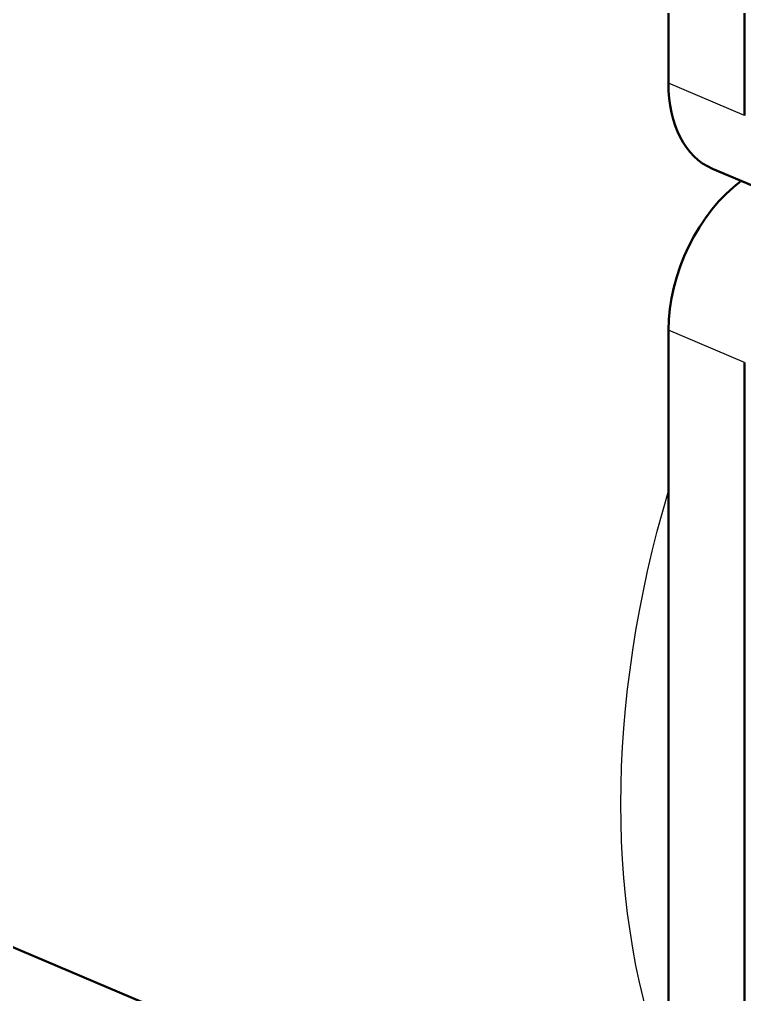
# Model space of a CAD drawing. Header units: millimetres. Extents: x 0 to 420, y 0 to 297.
# Drawn here: x 124.62 to 129.96, y 161.38 to 168.56 of the extents above; entities that cross this region are included whole.
import ezdxf

# ---------------------------------------------------------------- set-up
doc = ezdxf.new("R2010")
doc.units = ezdxf.units.MM
doc.header["$LTSCALE"] = 0.75
doc.layers.add('Visible', color=7, linetype='Continuous', lineweight=50)
doc.layers.add('Visible Narrow', color=7, linetype='Continuous', lineweight=25)

msp = doc.modelspace()

# ---------------------------------------------------------------- linework, layer by layer
at = {"layer": 'Visible', "extrusion": (-4.13746e-17, 0.909404, 0.415914)}
for p, q in [((129.3979, 175.367), (129.3979, 168.0918)), ((129.958, 175.1295), (129.958, 167.8542)), ((129.7215, 167.4624), (130.2816, 167.2248)), ((129.3979, 166.273), (129.3979, 158.9978)), ((129.958, 166.0354), (129.958, 158.7602)), ((121.5121, 163.0273), (129.3979, 159.6824))]:
    msp.add_line(p, q, dxfattribs=at)
at = {"layer": 'Visible'}
for centre, start_param, end_param in [((130.1119, 168.383), 2.149444, 3.141593), ((130.1119, 166.5642), 0.830636, 2.149444)]:
    msp.add_ellipse(centre, major_axis=(0.3905, 0.9206), ratio=0.649332, start_param=start_param, end_param=end_param, dxfattribs=at)
at = {"layer": 'Visible Narrow', "extrusion": (-4.13746e-17, 0.909404, 0.415914)}
for p, q in [((129.958, 167.8542), (129.3979, 168.0918)), ((129.958, 166.0354), (129.3979, 166.273))]:
    msp.add_line(p, q, dxfattribs=at)
at = {"layer": 'Visible Narrow', "extrusion": (4.52363e-16, 1.6572e-16, -1)}
msp.add_ellipse((133.332, 164.531), major_axis=(2.3429, 5.5236), ratio=0.649332, start_param=3.72668, end_param=4.540803, dxfattribs=at)

doc.saveas('drawing.dxf')
